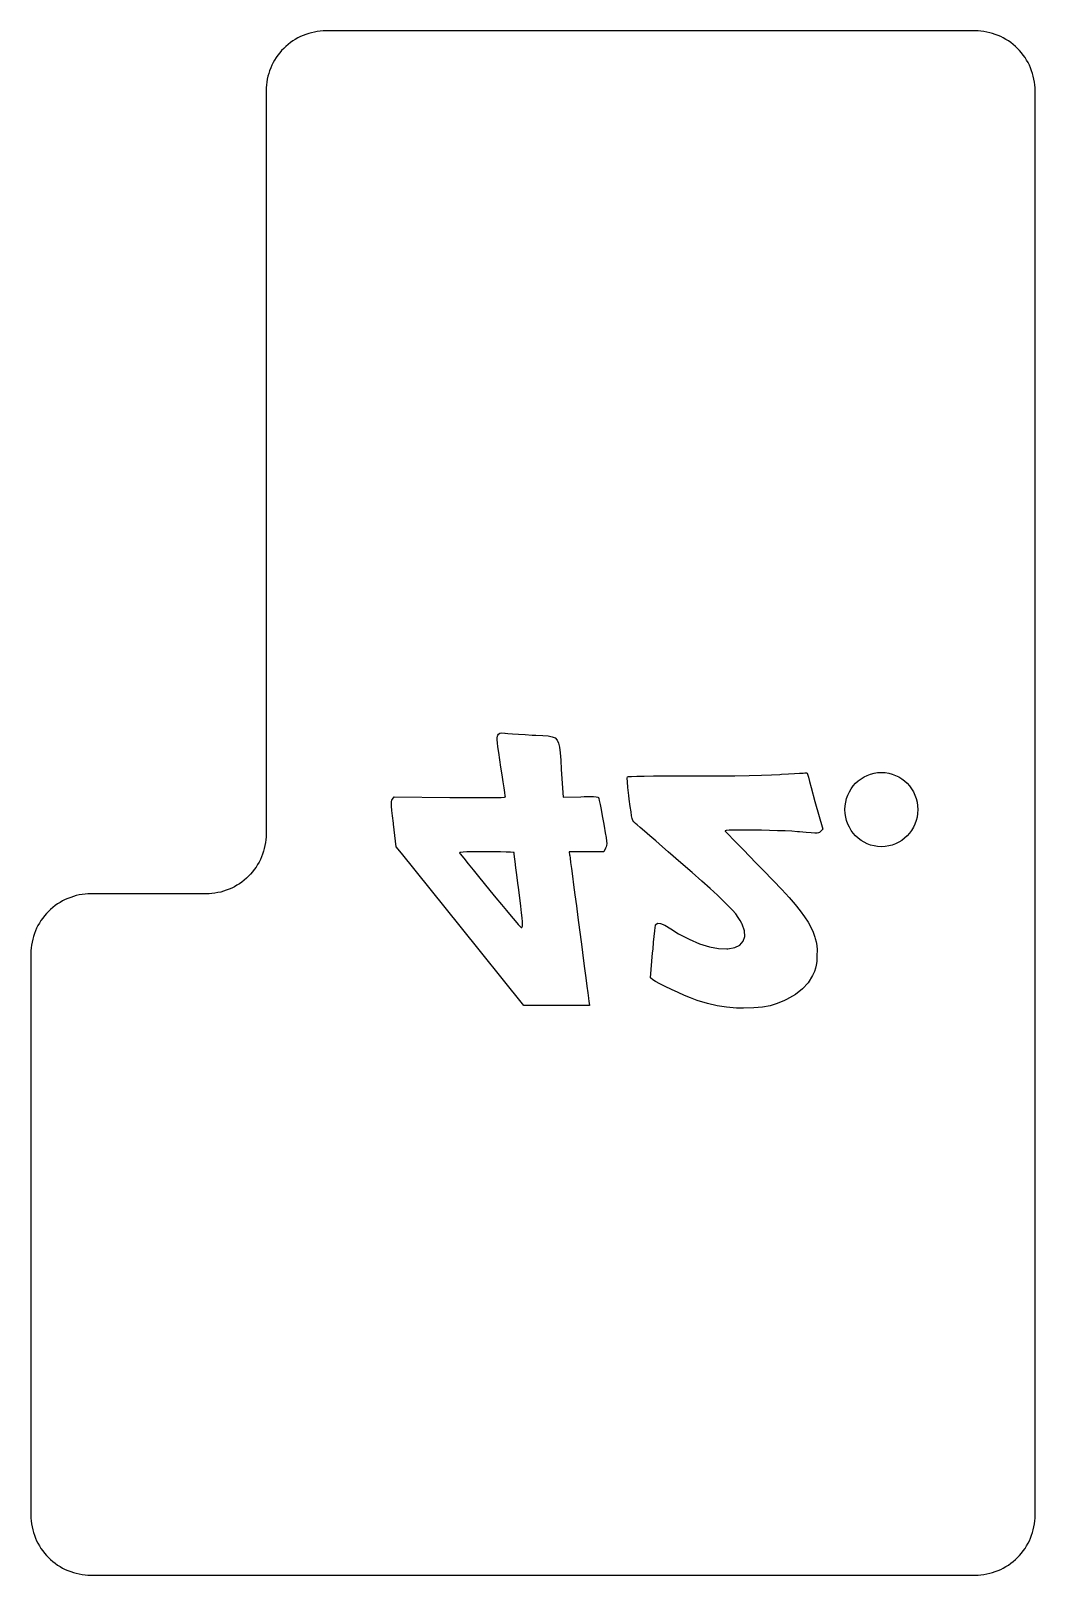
# Model space of a CAD drawing. Header units: millimetres. Extents: x -285 to -168, y -205 to -25.
import ezdxf

# ---------------------------------------------------------------- set-up
doc = ezdxf.new("R2010")
doc.units = ezdxf.units.MM
doc.layers.get('0').update_dxf_attribs({"linetype": 'CONTINUOUS'})

msp = doc.modelspace()

# ---------------------------------------------------------------- linework, layer by layer
msp.add_lwpolyline([(-264.33, -126.07), (-277.75, -126.07, 0.414214), (-284.75, -133.07), (-284.75, -198.48, 0.414214), (-277.75, -205.48), (-174.69, -205.48, 0.414214), (-167.69, -198.48), (-167.69, -32.48, 0.414214), (-174.69, -25.48), (-250.33, -25.48, 0.414214), (-257.33, -32.48), (-257.33, -119.07, -0.414214)], format="xyb", close=True)
for points in [[(-220.8, -130.25), (-220.72, -130.83), (-220.54, -132.23), (-220.37, -133.55), (-220.21, -134.77), (-220.07, -135.87), (-219.94, -136.83), (-219.84, -137.62), (-219.76, -138.23), (-219.7, -138.62), (-219.68, -138.8), (-219.63, -139.08), (-227.27, -139.08), (-234.72, -129.83), (-241.55, -121.32), (-242.16, -120.58), (-242.48, -117.96), (-242.49, -117.84), (-242.6, -116.99), (-242.67, -116.34), (-242.71, -115.87), (-242.73, -115.55), (-242.71, -115.32), (-242.67, -115.17), (-242.61, -115.05), (-242.41, -114.76), (-235.92, -114.83), (-234.61, -114.84), (-233.34, -114.85), (-232.22, -114.85), (-231.27, -114.85), (-230.49, -114.84), (-229.92, -114.83), (-229.56, -114.81), (-229.43, -114.78), (-229.43, -114.78), (-229.45, -114.63), (-229.51, -114.25), (-229.59, -113.7), (-229.69, -113), (-229.82, -112.19), (-229.96, -111.29), (-230.09, -110.44), (-230.21, -109.6), (-230.3, -108.95), (-230.36, -108.47), (-230.39, -108.12), (-230.39, -107.88), (-230.36, -107.71), (-230.31, -107.59), (-230.24, -107.47), (-230.1, -107.34), (-229.89, -107.31), (-229.5, -107.34), (-229.48, -107.34), (-229.14, -107.37), (-228.6, -107.41), (-227.92, -107.46), (-227.14, -107.51), (-226.32, -107.56), (-225.88, -107.58), (-225.09, -107.62), (-224.47, -107.67), (-223.99, -107.76), (-223.64, -107.9), (-223.4, -108.14), (-223.23, -108.49), (-223.12, -108.98), (-223.05, -109.64), (-222.99, -110.5), (-222.92, -111.58), (-222.69, -114.79), (-220.65, -114.75), (-220.27, -114.74), (-219.61, -114.73), (-219.15, -114.74), (-218.85, -114.76), (-218.68, -114.79), (-218.58, -114.85), (-218.55, -114.94), (-218.54, -114.97), (-218.49, -115.21), (-218.4, -115.65), (-218.29, -116.24), (-218.16, -116.96), (-218.01, -117.74), (-217.93, -118.19), (-217.79, -118.95), (-217.7, -119.52), (-217.65, -119.92), (-217.63, -120.21), (-217.64, -120.42), (-217.68, -120.58), (-217.75, -120.74), (-217.95, -121.17), (-222.02, -121.17), (-221.95, -121.58), (-221.94, -121.62), (-221.9, -121.91), (-221.83, -122.41), (-221.74, -123.12), (-221.62, -124), (-221.48, -125.03), (-221.33, -126.19), (-221.16, -127.46), (-220.99, -128.82)], [(-212.24, -136.08), (-212.52, -135.86), (-212.27, -132.96), (-212.23, -132.52), (-212.16, -131.7), (-212.03, -130.4), (-211.98, -129.98), (-211.95, -129.78), (-211.92, -129.68), (-211.72, -129.5), (-211.36, -129.52), (-210.84, -129.73), (-210.17, -130.14), (-209.26, -130.72), (-208.03, -131.36), (-206.82, -131.88), (-205.66, -132.25), (-204.58, -132.46), (-203.63, -132.49), (-203.52, -132.48), (-202.71, -132.33), (-202.11, -132.04), (-201.71, -131.6), (-201.53, -131.05), (-201.57, -130.37), (-201.84, -129.59), (-201.87, -129.53), (-202.05, -129.18), (-202.29, -128.82), (-202.59, -128.42), (-202.98, -127.97), (-203.45, -127.46), (-204.04, -126.88), (-204.73, -126.22), (-205.56, -125.45), (-206.54, -124.58), (-207.67, -123.58), (-208.97, -122.45), (-210.45, -121.17), (-211.13, -120.58), (-211.9, -119.91), (-212.61, -119.31), (-213.22, -118.78), (-213.71, -118.35), (-214.07, -118.04), (-214.26, -117.88), (-214.36, -117.79), (-214.48, -117.67), (-214.57, -117.51), (-214.65, -117.3), (-214.72, -116.98), (-214.79, -116.52), (-214.88, -115.89), (-214.99, -115.04), (-215.05, -114.59), (-215.16, -113.68), (-215.22, -113.02), (-215.23, -112.6), (-215.19, -112.43), (-215.08, -112.4), (-214.72, -112.38), (-214.11, -112.35), (-213.27, -112.34), (-212.19, -112.32), (-210.88, -112.32), (-209.34, -112.31), (-206.74, -112.31), (-204.61, -112.31), (-202.71, -112.3), (-201.03, -112.28), (-199.6, -112.24), (-198.4, -112.21), (-197.46, -112.16), (-197.24, -112.14), (-196.44, -112.1), (-195.73, -112.05), (-195.15, -112.01), (-194.73, -111.99), (-194.52, -111.97), (-194.34, -111.97), (-194.24, -112.01), (-194.21, -112.13), (-194.12, -112.48), (-193.98, -112.99), (-193.79, -113.66), (-193.35, -115.3), (-192.45, -118.55), (-192.72, -118.82), (-192.82, -118.91), (-192.93, -118.97), (-193.11, -118.99), (-193.37, -119), (-193.78, -118.97), (-194.36, -118.93), (-195.14, -118.85), (-195.39, -118.83), (-196.06, -118.78), (-196.84, -118.74), (-197.72, -118.71), (-198.64, -118.68), (-199.58, -118.66), (-200.5, -118.64), (-201.38, -118.63), (-202.17, -118.63), (-202.84, -118.65), (-203.37, -118.66), (-203.7, -118.69), (-203.83, -118.73), (-203.81, -118.75), (-203.66, -118.93), (-203.35, -119.25), (-202.91, -119.71), (-202.35, -120.28), (-201.7, -120.95), (-200.98, -121.69), (-200.2, -122.48), (-199.37, -123.32), (-198.21, -124.51), (-197.22, -125.56), (-196.37, -126.5), (-195.65, -127.32), (-195.06, -128.07), (-194.56, -128.74), (-194.16, -129.37), (-193.84, -129.96), (-193.57, -130.54), (-193.35, -131.13), (-193.31, -131.26), (-193.2, -131.68), (-193.13, -132.11), (-193.11, -132.61), (-193.12, -133.29), (-193.13, -133.34), (-193.15, -133.95), (-193.2, -134.39), (-193.29, -134.75), (-193.42, -135.12), (-193.64, -135.58), (-194.16, -136.43), (-194.81, -137.16), (-195.63, -137.8), (-196.67, -138.39), (-196.9, -138.49), (-197.75, -138.85), (-198.59, -139.11), (-199.48, -139.28), (-200.49, -139.37), (-201.68, -139.39), (-202.5, -139.38), (-203.66, -139.29), (-204.75, -139.13), (-205.86, -138.87), (-207.1, -138.5), (-207.27, -138.43), (-207.86, -138.21), (-208.56, -137.92), (-209.31, -137.59), (-210.08, -137.23), (-210.8, -136.88), (-211.43, -136.56), (-211.93, -136.29)], [(-227.49, -128.88), (-227.56, -128.29), (-227.65, -127.51), (-227.77, -126.53), (-227.92, -125.33), (-227.99, -124.81), (-228.1, -123.87), (-228.21, -123.03), (-228.3, -122.32), (-228.36, -121.77), (-228.41, -121.41), (-228.42, -121.26), (-228.52, -121.24), (-228.83, -121.22), (-229.34, -121.2), (-230, -121.18), (-230.78, -121.17), (-231.66, -121.17), (-232.46, -121.17), (-233.29, -121.17), (-233.92, -121.19), (-234.36, -121.21), (-234.63, -121.24), (-234.76, -121.27), (-234.77, -121.32), (-234.72, -121.39), (-234.3, -121.92), (-233.79, -122.56), (-233.21, -123.28), (-232.58, -124.06), (-231.92, -124.87), (-231.24, -125.7), (-230.56, -126.52), (-229.91, -127.3), (-229.3, -128.03), (-228.76, -128.68), (-228.29, -129.22), (-227.93, -129.64), (-227.69, -129.9), (-227.59, -130), (-227.58, -130), (-227.52, -129.98), (-227.47, -129.93), (-227.44, -129.82), (-227.44, -129.63), (-227.45, -129.32)]]:
    msp.add_lwpolyline(points, close=True)
msp.add_ellipse((-185.61, -116.25), major_axis=(0, 4.33), ratio=0.979555)

doc.saveas('drawing.dxf')
